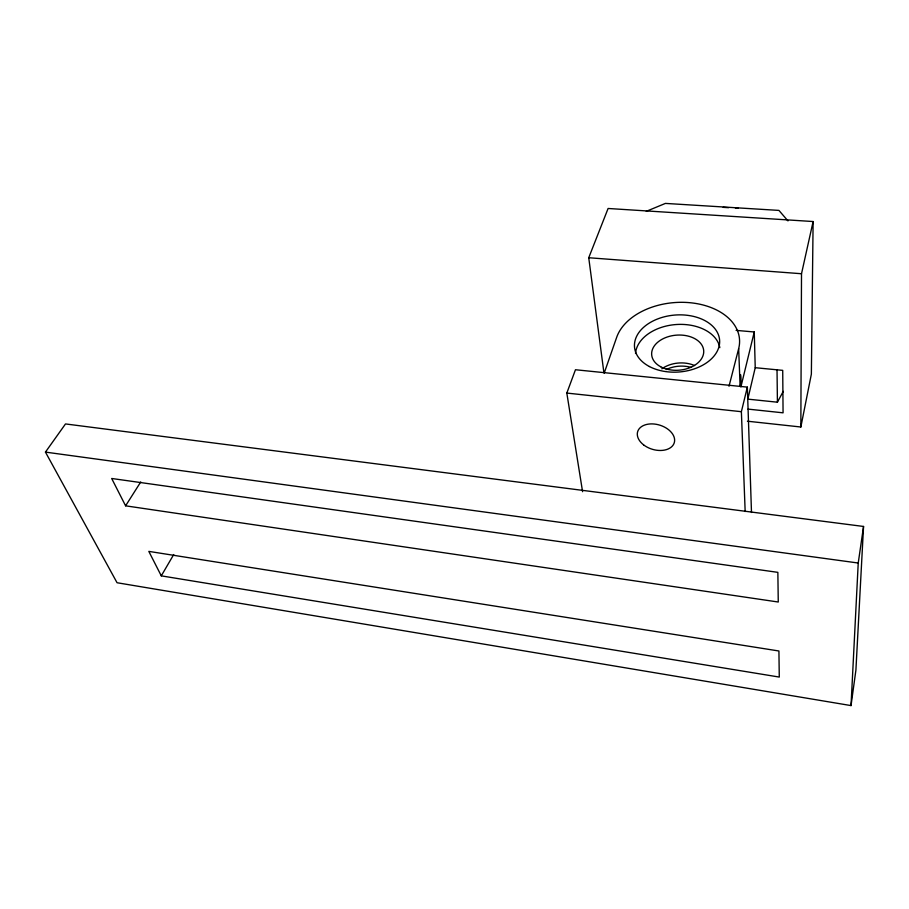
<?xml version="1.0" encoding="UTF-8"?>
<svg xmlns="http://www.w3.org/2000/svg" width="909" height="909" viewBox="0 0 909 909"><rect width="100%" height="100%" fill="white"/><g stroke="black" fill="none" stroke-linecap="round" stroke-linejoin="round"><path stroke-width="1.36" d="M747.437 421.208L800.84 427.003L801.511 273.734L813.112 221.535L608.098 208.479L588.737 257.736L603.883 372.508M813.112 221.535L811.362 374.156L800.84 427.003M851.029 705.589L858.232 563.023L863.55 526.459L65.505 423.935L45.45 452.103L117.056 582.737L851.029 705.589L855.903 670.149L863.55 526.459M747.766 399.335L755.231 367.702L754.254 331.978L736.097 330.376M740.892 386.939L754.254 331.978M745.164 511.528L741.38 411.686L747.346 387.12L575.465 369.747L566.818 393.074L582.578 491.689M729.007 386.268L738.665 348.613A62.414 41.734 -4.7 0 0 689.851 302.697A62.414 41.734 -4.7 0 0 616.688 337.296L604.155 373.224M747.88 399.142L777.422 402.198L783.263 391.336M161.279 575.851L148.815 551.377L778.922 650.992L779.274 677.069L161.279 575.851L173.71 554.558M125.601 505.824L111.671 478.475L777.854 572.352L778.263 602.019L125.601 505.824L140.736 481.963M646.265 211.343L665.411 203.411L778.933 210.411L787.967 220.898M723.189 207.343L728.62 207.684M735.415 208.093L738.142 208.263M588.737 257.736L801.511 273.734M755.231 367.702L782.717 370.361L783.069 412.822L748.016 409.107M566.818 393.074L741.38 411.686M45.45 452.103L858.232 563.023M738.665 348.613L740.108 386.45A60.823 41.894 -4.4 0 0 740.642 374.735M747.346 387.12L751.493 512.483M777.025 369.577L777.422 402.198M661.832 368.838A25.6 17.623 -4.4 0 1 694.567 365.543M635.527 353.487A42.416 28.577 -4.6 0 1 676.228 324.524A42.416 28.577 -4.6 0 1 719.826 347.636M666.217 369.554A25.543 17.623 -4.3 0 1 691.374 367.486M649.412 366.532A42.689 28.543 -4.7 0 0 718.962 346.784A42.689 28.543 -4.7 0 0 662.786 317.218A42.689 28.543 -4.7 0 0 649.412 366.532M660.638 366.736A26.1 17.578 -4.6 0 0 703.271 354.862A26.1 17.578 -4.6 0 0 669.16 336.41A26.1 17.578 -4.6 0 0 660.638 366.736M643.572 444.842A19.134 12.635 16.8 0 0 674.262 442.763A19.134 12.635 16.8 0 0 650.049 423.946A19.134 12.635 16.8 0 0 643.572 444.842"/></g></svg>
